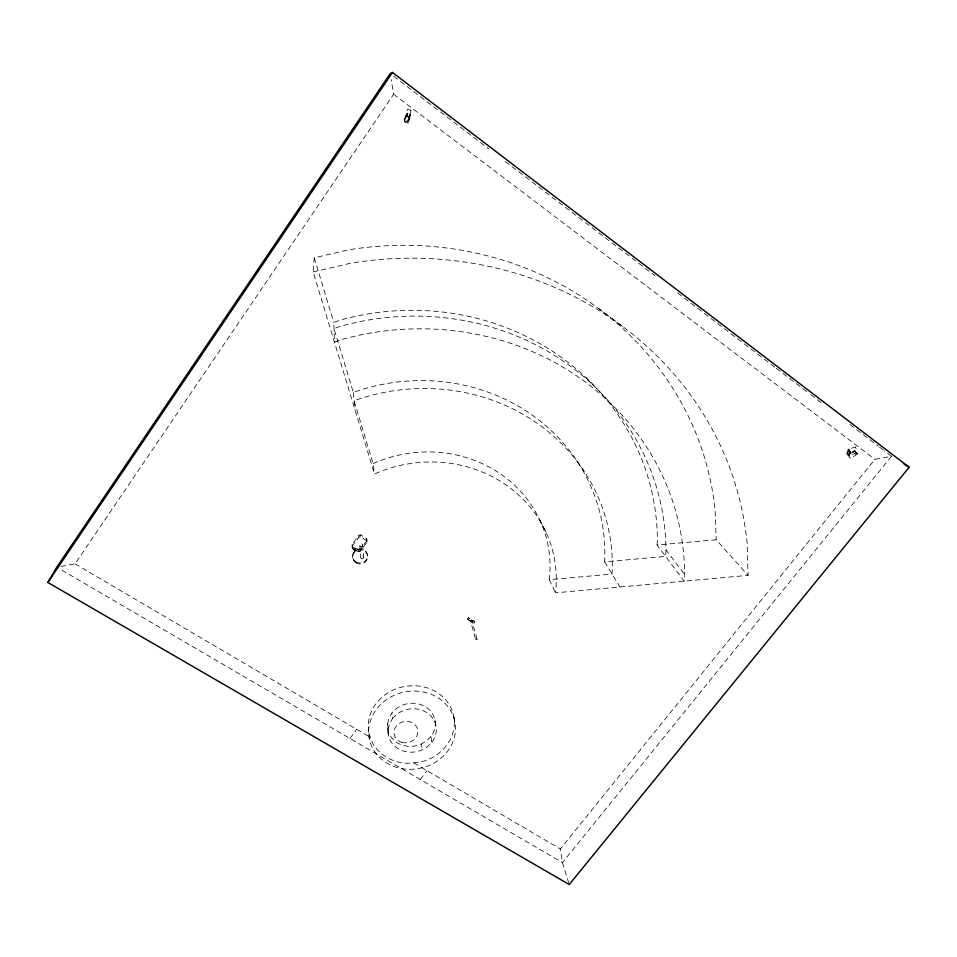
<?xml version="1.0" encoding="UTF-8"?>
<svg xmlns="http://www.w3.org/2000/svg" width="957" height="957" viewBox="0 0 957 957"><rect width="100%" height="100%" fill="white"/><g stroke="black" fill="none" stroke-linecap="round" stroke-linejoin="round"><path stroke-width="0.72" stroke-dasharray="4.79 3.59" d="M470.509 621.021C472.387 622.899 471.634 618.557 470.509 621.021L475.713 639.707L476.55 640.233L477.148 639.432L471.885 620.758C470.629 621.153 471.897 619.98 471.179 621.727L471.394 620.961M471.861 620.698L471.059 620.914M409.273 116.431L410.027 114.098L409.357 116.371M366.986 542.26L366.77 538.767L360.729 534.903L359.031 535.19L352.104 544.354L352.272 547.859L358.325 551.699L360.023 551.423L366.986 542.26L366.77 538.767M657.052 544.964L657.387 538.671A252.146 236.247 -11.4 0 0 340.656 320.021L333.778 322.401L334.436 342.068L341.936 339.472A273.439 253.593 -12 0 1 684.626 574.403L684.207 581.162L657.052 544.964L716.219 539.784L748.075 575.372L555.467 592.826A129.901 120.666 -13.2 0 0 503.478 483.201A129.901 120.666 -13.2 0 0 374.474 474.026L313.142 271.896L314.267 257.792L349.209 249.729A320.906 300.402 -10.5 0 1 715.046 509.459L716.219 539.784M665.988 549.964L665.629 556.412L604.609 561.807A189.199 176.889 -12.3 0 0 353.3 392.454L333.981 328.586L341.051 326.134A258.857 241.762 -11.6 0 1 665.988 549.964L684.626 574.403M472.028 621.918L471.394 621.356M366.675 540.693L360.61 536.829L360.729 534.903M360.023 551.423L360.143 549.45L367.081 540.322M469.743 620.579C471.562 621.548 467.566 618.94 469.217 620.172M351.949 546.303L358.911 537.104L359.031 535.19M358.325 551.699L358.444 549.725L352.415 545.897L352.104 544.354M352.272 547.859L352.415 545.897M854.422 453.797L855.989 452.733L856.874 453.223L855.175 454.288L854.35 453.845M471.37 621.464L472.71 622.457M469.696 620.471L469.827 620.435M409.034 116.563C411.486 125.475 400.481 123.094 405.589 115.522M410.948 110.354L408.184 121.539L404.787 120.558L408.125 121.515M410.9 110.258L407.503 109.277L404.679 121.336M405.624 116.144L404.691 121.36L407.885 121.97L408.735 117.041L405.577 116.096L408.627 117.4M387.585 723.899L388.949 718.324L391.844 713.204A24.021 21.461 -11.6 0 1 425.231 706.649A24.021 21.461 -11.6 0 1 430.901 736.519L431.846 742.261L427.576 746.556L422.276 749.774A24.236 21.616 -11.7 0 1 388.147 729.557L387.585 723.899A24.021 21.461 -11.6 0 0 421.415 743.972L422.276 749.774M388.147 729.557L389.523 723.947L392.442 718.779L391.844 713.204M407.598 113.464L407.036 115.677M474.923 621.93L474.014 623.282L467.315 618.844L468.475 617.672L474.78 621.691L468.356 617.755M849.696 457.47L847.304 453.403L848.524 449.395L849.852 451.668L848.644 455.688L849.493 451.776L848.165 449.527L846.945 453.522L848.381 455.939L855.498 453.259L856.647 449.491L855.247 447.039M849.003 449.084L847.794 453.211L849.182 455.64L850.426 451.513L848.979 449.084L855.175 447.015M849.23 455.652L850.462 451.56M848.261 455.711L849.852 451.668M848.165 449.527L846.993 453.546L848.141 449.383L848.955 449.084M408.567 117.4L407.838 121.922M356.136 549.39C349.054 544.988 358.779 555.311 354.592 548.205M355.31 550.49L353.851 549.258M471.167 620.878L470.7 621.464L470.736 620.794M471.538 619.98L471.442 620.399M470.7 621.464L471.753 620.052M60.985 566.424L75.053 563.84L393.638 94.229L391.174 79.479M349.915 738.445L356.746 729.354M352.989 548.708L353.552 547.966M356.076 551.076A1.95 0.682 36.8 0 0 354.174 548.863L355.585 550.119L354.269 548.887A1.95 0.682 36.8 0 0 353.36 549.725A1.95 0.682 36.8 0 0 356.076 551.076L356.638 550.347A1.95 0.682 36.8 0 0 354.724 548.134A1.95 0.682 36.8 0 0 353.911 548.995A1.95 0.682 36.8 0 0 356.638 550.347M420.243 779.536L427.061 770.672M854.206 451.261L854.541 450.4L852.388 452.075L854.194 451.273M568.829 883.155L562.429 862.604L560.312 848.979L874.889 459.336L891.505 456.262L884.376 450.819M891.505 456.262L562.429 862.604L59.334 568.697M430.901 736.519L426.666 740.79L421.415 743.972M407 113.261L404.703 122.065L408.364 123.226L410.732 114.29L407.215 113.213M853.465 452.183L855.056 451.118L853.441 452.183M848.309 454.994L854.828 450.675L857.532 453.905M857.508 453.977L850.905 458.355L849.72 457.494M856.79 453.223L856.072 452.733M313.142 271.896L351.303 263.067A348.049 322.521 -11.2 0 1 747.094 542.846L748.075 575.372M358.911 537.104L360.61 536.829M358.444 549.725L360.143 549.45M373.122 463.595A126.348 117.795 -13 0 1 498.597 472.698A126.348 117.795 -13 0 1 549.294 579.679L612.061 574.068A194.379 181.112 -12.5 0 0 354.078 400.72L373.122 463.595L374.474 474.026M467.806 619.442L474.05 623.246M405.648 115.45L409.01 116.491M75.053 563.84L370.479 737.428M413.723 762.837L560.312 848.979M598.496 308.417L622.481 326.397M393.638 94.229L874.889 459.336M393.758 76.309L488.788 148.849M505.416 161.542L655.102 275.807M677.676 293.033L775.086 367.392M776.271 368.301L809.538 393.698M810.723 394.595L822.601 403.675M849.924 424.525L878.43 446.285M879.627 447.194L883.191 449.922M586.282 377.907L593.376 385.372M577.322 461.537L584.237 471.382M604.609 561.807L619.921 586.988M540.011 520.524L546.016 532.224M549.294 579.679L555.467 592.826M368.947 733.194L372.393 742.704A43.232 38.627 -11.6 0 0 407.55 763.327L418.664 762.454A43.232 38.627 -11.6 0 0 453.702 716.087A43.232 38.627 -11.6 0 0 403.687 686.659A43.232 38.627 -11.6 0 0 368.947 733.194L369.33 738.948M477.148 639.432L476.323 638.917L475.713 639.707M314.267 257.792L333.778 322.401M453.809 716.685L454.97 722.26A43.627 38.926 -11.7 0 1 396.569 767.335A43.627 38.926 -11.7 0 1 384.678 700.967A43.627 38.926 -11.7 0 1 454.97 722.26M435.016 720.346L436.009 725.956M387.872 729.509L388.434 735.227M353.3 392.454L354.891 409.476M367.524 554.617L367.608 555.467M362.667 545.012L363.66 557.022M359.784 545.55L360.693 557.572M352.559 555.527L352.619 556.376M352.666 557.369L352.714 558.23M392.442 718.779A24.236 21.616 -11.7 0 1 426.128 712.164A24.236 21.616 -11.7 0 1 431.846 742.261M406.881 114.9L406.665 116.144L407.407 113.177L406.881 114.9M355.896 549.677L354.317 548.564L355.896 549.677M401.784 742.369A11.998 10.694 -11.3 0 0 417.719 729.88A11.998 10.694 -11.3 0 0 398.315 724.174A11.998 10.694 -11.3 0 0 401.784 742.369M361.315 558.481A1.507 1.412 -6.2 0 0 363.672 557.393A1.507 1.412 -6.2 0 0 361.531 556.029A1.507 1.412 -6.2 0 0 361.315 558.481M355.801 561.855A7.56 7.07 -6 0 0 367.62 556.46A7.56 7.07 -6 0 0 356.865 549.617A7.56 7.07 -6 0 0 355.801 561.855M355.848 562.728A7.572 7.082 -6 0 0 367.703 557.321A7.572 7.082 -6 0 0 356.925 550.466A7.572 7.082 -6 0 0 355.848 562.728M360.394 546.423A1.471 1.376 -5.9 0 0 362.691 545.37A1.471 1.376 -5.9 0 0 360.598 544.043A1.471 1.376 -5.9 0 0 360.394 546.423"/><path stroke-width="1.44" d="M47.85 582.478L56.762 567.19L390.193 73.581L392.49 72.469L909.15 467.255L569.248 884.531L47.85 582.478L392.49 72.469M904.114 464.109L909.15 467.255"/></g></svg>
